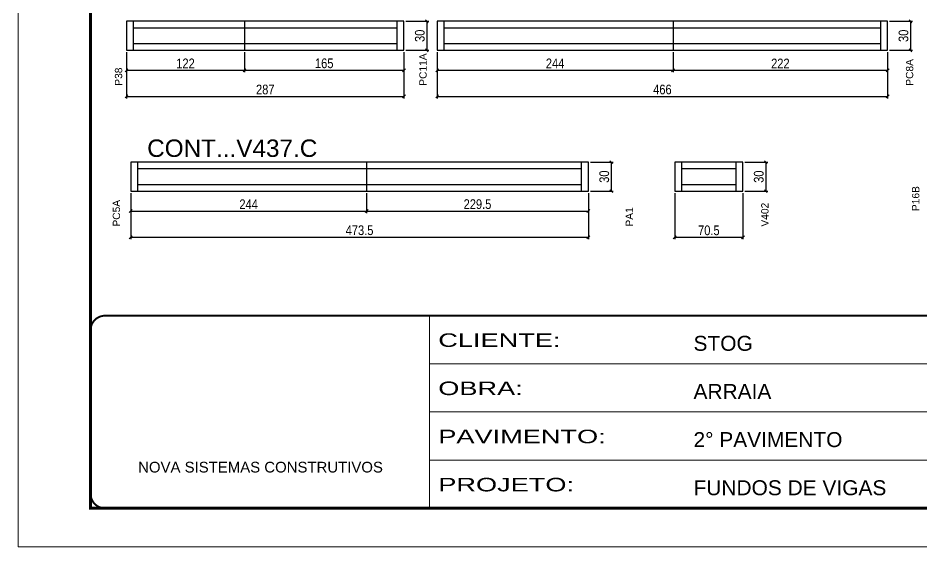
# Model space of a CAD drawing. Extents: x -3394 to 16474, y 3662 to 14397.
# Drawn here: x 7442 to 8377, y 11049 to 11597 of the extents above; entities that cross this region are included whole.
import ezdxf

# ---------------------------------------------------------------- set-up
doc = ezdxf.new("R2010")
doc.units = 0
doc.linetypes.add('CONTINUO', pattern=[0])
doc.linetypes.add('DASHED', pattern=[0.75, 0.5, -0.25])
doc.layers.get('0').update_dxf_attribs({"linetype": 'CONTINUOUS'})
doc.layers.get('Defpoints').update_dxf_attribs({"linetype": 'CONTINUOUS'})
for name, color, linetype in [('COTA', 241, 'CONTINUOUS'), ('NOMENCLATURA', 7, 'CONTINUOUS'), ('Painéis', 200, 'CONTINUOUS'), ('SARR_2.2x7', 40, 'CONTINUOUS')]:
    doc.layers.add(name, color=color, linetype=linetype)
doc.layers.add('Folhas', color=255, linetype='CONTINUOUS', lineweight=9)
doc.layers.add('SARRAFO DE PRESSAO', color=251, linetype='DASHED', lineweight=9)
doc.styles.add('ARIAL', font='arial.ttf')
doc.styles.add('COTA TECNICA', font='techl___.ttf', dxfattribs={"height": 10})
doc.styles.add('Tecnologia', font='')
doc.styles.get('Tecnologia').set_extended_font_data('Forgotten Futurist')
doc.dimstyles.new('PAINEL', dxfattribs={"dimtxt": 10, "dimasz": 3, "dimexe": 3, "dimexo": 3, "dimgap": 3, "dimtad": 1, "dimdec": 1, "dimzin": 12, "dimdsep": 46, "dimtxsty": 'COTA TECNICA', "dimblk1": 'OBLIQUE', "dimblk2": 'OBLIQUE', "dimsah": 1, "dimcen": 0.9, "dimclrd": 4, "dimclre": 4, "dimclrt": 240, "dimadec": 1, "dimazin": 3, "dimtfac": 1, "dimtdec": 1, "dimtmove": 0, "dimatfit": 3, "dimfxl": 1, "dimtolj": 1, "dimtzin": 12, "dimarcsym": 0})

# ---------------------------------------------------------------- blocks, each defined once
blk = doc.blocks.new('9999999999')
at = {"color": 30, "linetype": 'CONTINUO'}
for p, q in [((98564.56, 34230.21), (98564.56, 34429.45)), ((98564.56, 34379.64), (99583.98, 34379.64)), ((98564.56, 34329.83), (99487.98, 34329.83)), ((98564.56, 34280.02), (99487.98, 34280.02))]:
    blk.add_line(p, q, dxfattribs=at)
at = {"color": 30, "linetype": 'CONTINUO', "const_width": 2}
blk.add_lwpolyline([(99583.98, 34230.21), (99583.98, 34414.45, 0.414214), (99568.98, 34429.45), (98228.98, 34429.45, 0.414214), (98213.98, 34414.45), (98213.98, 34245.21, 0.414214), (98228.98, 34230.21), (99583.98, 34230.21)], format="xyb", dxfattribs=at)
at = {"layer": 'Folhas'}
blk.add_lwpolyline([(98138.98, 34190.21), (99623.98, 34190.21), (99623.98, 35240.21), (98138.98, 35240.21)], close=True, dxfattribs=at)
at = {"layer": 'Folhas', "color": 30, "const_width": 3}
blk.add_lwpolyline([(98213.98, 34230.21), (99583.98, 34230.21), (99583.98, 35200.21), (98213.98, 35200.21)], close=True, dxfattribs=at)
at = {"color": 7, "linetype": 'Continuous', "ltscale": 5, "style": 'ARIAL'}
for s, height, p in [('STOG', 15.483, (98837.68, 34393.13)), ('ARRAIA', 15.483, (98837.68, 34343.32)), ('2° PAVIMENTO', 15.4829, (98837.68, 34293.51)), ('NOVA SISTEMAS CONSTRUTIVOS', 11.0592, (98263.19, 34267.21)), ('FUNDOS DE VIGAS', 15.4829, (98837.68, 34243.7))]:
    blk.add_text(s, height=height, dxfattribs=at).set_placement(p)
at = {"layer": 'Folhas', "color": 7, "style": 'Tecnologia', "width": 1.5}
for s, p in [('CLIENTE:', (98573.65, 34397.17)), ('OBRA:', (98573.65, 34347.31)), ('PAVIMENTO:', (98573.65, 34297.5)), ('PROJETO:', (98573.65, 34247.69))]:
    blk.add_text(s, height=14, dxfattribs=at).set_placement(p)
blk = doc.blocks.new('_Oblique')
at = {"color": 0, "linetype": 'ByBlock', "lineweight": -2}
blk.add_line((-0.5, -0.5), (0.5, 0.5), dxfattribs=at)
blk = doc.blocks.new('*D243')
at = {"layer": 'COTA', "color": 4, "linetype": 'Continuous', "lineweight": -2, "transparency": 16777216}
for p, q in [((7554.4, 11561.27), (7554.4, 11540.65)), ((7676.4, 11561.27), (7676.4, 11540.65)), ((7554.4, 11542.65), (7676.4, 11542.65))]:
    blk.add_line(p, q, dxfattribs=at)
at = {"layer": 'Defpoints', "color": 0, "linetype": 'Continuous', "transparency": 16777216}
for p in [(7554.4, 11563.27), (7676.4, 11563.27), (7676.4, 11542.65)]:
    blk.add_point(p, dxfattribs=at)
at = {"layer": 'COTA', "color": 4, "linetype": 'Continuous', "lineweight": -2, "transparency": 16777216, "xscale": 3, "yscale": 3, "zscale": 3, "rotation": 180}
blk.add_blockref('_Oblique', (7554.4, 11542.65), dxfattribs=at)
at = {"layer": 'COTA', "color": 4, "linetype": 'Continuous', "lineweight": -2, "transparency": 16777216, "xscale": 3, "yscale": 3, "zscale": 3}
blk.add_blockref('_Oblique', (7676.4, 11542.65), dxfattribs=at)
at = {"layer": 'COTA', "color": 240, "linetype": 'Continuous', "transparency": 16777216, "insert": (7615.4, 11549.71), "char_height": 10, "attachment_point": 5, "style": 'COTA TECNICA'}
blk.add_mtext('\\A1;122', dxfattribs=at)
blk = doc.blocks.new('*D244')
at = {"layer": 'COTA', "color": 4, "linetype": 'Continuous', "lineweight": -2, "transparency": 16777216}
for p, q in [((7676.4, 11561.27), (7676.4, 11540.65)), ((7841.41, 11561.27), (7841.41, 11540.65)), ((7676.4, 11542.65), (7841.41, 11542.65))]:
    blk.add_line(p, q, dxfattribs=at)
at = {"layer": 'Defpoints', "color": 0, "linetype": 'Continuous', "transparency": 16777216}
for p in [(7676.4, 11563.27), (7841.41, 11563.27), (7841.41, 11542.65)]:
    blk.add_point(p, dxfattribs=at)
at = {"layer": 'COTA', "color": 4, "linetype": 'Continuous', "lineweight": -2, "transparency": 16777216, "xscale": 3, "yscale": 3, "zscale": 3, "rotation": 180}
blk.add_blockref('_Oblique', (7676.4, 11542.65), dxfattribs=at)
at = {"layer": 'COTA', "color": 4, "linetype": 'Continuous', "lineweight": -2, "transparency": 16777216, "xscale": 3, "yscale": 3, "zscale": 3}
blk.add_blockref('_Oblique', (7841.41, 11542.65), dxfattribs=at)
at = {"layer": 'COTA', "color": 240, "linetype": 'Continuous', "transparency": 16777216, "insert": (7758.9, 11549.76), "char_height": 10, "attachment_point": 5, "style": 'COTA TECNICA'}
blk.add_mtext('\\A1;165', dxfattribs=at)
blk = doc.blocks.new('*D245')
at = {"layer": 'COTA', "color": 4, "linetype": 'Continuous', "lineweight": -2, "transparency": 16777216}
for p, q in [((7554.4, 11561.27), (7554.4, 11513.56)), ((7841.41, 11561.27), (7841.41, 11513.56)), ((7554.4, 11515.56), (7841.41, 11515.56))]:
    blk.add_line(p, q, dxfattribs=at)
at = {"layer": 'Defpoints', "color": 0, "linetype": 'Continuous', "transparency": 16777216}
for p in [(7554.4, 11563.27), (7841.41, 11563.27), (7841.41, 11515.56)]:
    blk.add_point(p, dxfattribs=at)
at = {"layer": 'COTA', "color": 4, "linetype": 'Continuous', "lineweight": -2, "transparency": 16777216, "xscale": 3, "yscale": 3, "zscale": 3, "rotation": 180}
blk.add_blockref('_Oblique', (7554.4, 11515.56), dxfattribs=at)
at = {"layer": 'COTA', "color": 4, "linetype": 'Continuous', "lineweight": -2, "transparency": 16777216, "xscale": 3, "yscale": 3, "zscale": 3}
blk.add_blockref('_Oblique', (7841.41, 11515.56), dxfattribs=at)
at = {"layer": 'COTA', "color": 240, "linetype": 'Continuous', "transparency": 16777216, "insert": (7697.9, 11522.65), "char_height": 10, "attachment_point": 5, "style": 'COTA TECNICA'}
blk.add_mtext('\\A1;287', dxfattribs=at)
blk = doc.blocks.new('*D246')
at = {"layer": 'COTA', "color": 4, "linetype": 'Continuous', "lineweight": -2, "transparency": 16777216}
for p, q in [((7843.41, 11593.27), (7867.05, 11593.27)), ((7865.05, 11593.27), (7865.05, 11563.27)), ((7843.41, 11563.27), (7867.05, 11563.27))]:
    blk.add_line(p, q, dxfattribs=at)
at = {"layer": 'Defpoints', "color": 0, "linetype": 'Continuous', "transparency": 16777216}
for p in [(7841.41, 11593.27), (7841.41, 11563.27), (7865.05, 11563.27)]:
    blk.add_point(p, dxfattribs=at)
at = {"layer": 'COTA', "color": 4, "linetype": 'Continuous', "lineweight": -2, "transparency": 16777216, "xscale": 3, "yscale": 3, "zscale": 3}
for p, rotation in [((7865.05, 11593.27), 90), ((7865.05, 11563.27), 270)]:
    blk.add_blockref('_Oblique', p, dxfattribs=dict(at, rotation=rotation))
at = {"layer": 'COTA', "color": 240, "linetype": 'Continuous', "transparency": 16777216, "insert": (7857.83, 11578.27), "char_height": 10, "attachment_point": 5, "rotation": 90, "style": 'COTA TECNICA'}
blk.add_mtext('\\A1;30', dxfattribs=at)
blk = doc.blocks.new('*D239')
at = {"layer": 'COTA', "color": 4, "linetype": 'Continuous', "lineweight": -2, "transparency": 16777216}
for p, q in [((7875.73, 11561.27), (7875.73, 11540.65)), ((8119.73, 11561.27), (8119.73, 11540.65)), ((7875.73, 11542.65), (8119.73, 11542.65))]:
    blk.add_line(p, q, dxfattribs=at)
at = {"layer": 'Defpoints', "color": 0, "linetype": 'Continuous', "transparency": 16777216}
for p in [(7875.73, 11563.27), (8119.73, 11563.27), (8119.73, 11542.65)]:
    blk.add_point(p, dxfattribs=at)
at = {"layer": 'COTA', "color": 4, "linetype": 'Continuous', "lineweight": -2, "transparency": 16777216, "xscale": 3, "yscale": 3, "zscale": 3, "rotation": 180}
blk.add_blockref('_Oblique', (7875.73, 11542.65), dxfattribs=at)
at = {"layer": 'COTA', "color": 4, "linetype": 'Continuous', "lineweight": -2, "transparency": 16777216, "xscale": 3, "yscale": 3, "zscale": 3}
blk.add_blockref('_Oblique', (8119.73, 11542.65), dxfattribs=at)
at = {"layer": 'COTA', "color": 240, "linetype": 'Continuous', "transparency": 16777216, "insert": (7997.73, 11549.72), "char_height": 10, "attachment_point": 5, "style": 'COTA TECNICA'}
blk.add_mtext('\\A1;244', dxfattribs=at)
blk = doc.blocks.new('*D240')
at = {"layer": 'COTA', "color": 4, "linetype": 'Continuous', "lineweight": -2, "transparency": 16777216}
for p, q in [((8119.73, 11561.27), (8119.73, 11540.65)), ((8341.73, 11561.27), (8341.73, 11540.65)), ((8119.73, 11542.65), (8341.73, 11542.65))]:
    blk.add_line(p, q, dxfattribs=at)
at = {"layer": 'Defpoints', "color": 0, "linetype": 'Continuous', "transparency": 16777216}
for p in [(8119.73, 11563.27), (8341.73, 11563.27), (8341.73, 11542.65)]:
    blk.add_point(p, dxfattribs=at)
at = {"layer": 'COTA', "color": 4, "linetype": 'Continuous', "lineweight": -2, "transparency": 16777216, "xscale": 3, "yscale": 3, "zscale": 3, "rotation": 180}
blk.add_blockref('_Oblique', (8119.73, 11542.65), dxfattribs=at)
at = {"layer": 'COTA', "color": 4, "linetype": 'Continuous', "lineweight": -2, "transparency": 16777216, "xscale": 3, "yscale": 3, "zscale": 3}
blk.add_blockref('_Oblique', (8341.73, 11542.65), dxfattribs=at)
at = {"layer": 'COTA', "color": 240, "linetype": 'Continuous', "transparency": 16777216, "insert": (8230.73, 11549.65), "char_height": 10, "attachment_point": 5, "style": 'COTA TECNICA'}
blk.add_mtext('\\A1;222', dxfattribs=at)
blk = doc.blocks.new('*D241')
at = {"layer": 'COTA', "color": 4, "linetype": 'Continuous', "lineweight": -2, "transparency": 16777216}
for p, q in [((7875.73, 11561.27), (7875.73, 11513.56)), ((8341.73, 11561.27), (8341.73, 11513.56)), ((7875.73, 11515.56), (8341.73, 11515.56))]:
    blk.add_line(p, q, dxfattribs=at)
at = {"layer": 'Defpoints', "color": 0, "linetype": 'Continuous', "transparency": 16777216}
for p in [(7875.73, 11563.27), (8341.73, 11563.27), (8341.73, 11515.56)]:
    blk.add_point(p, dxfattribs=at)
at = {"layer": 'COTA', "color": 4, "linetype": 'Continuous', "lineweight": -2, "transparency": 16777216, "xscale": 3, "yscale": 3, "zscale": 3, "rotation": 180}
blk.add_blockref('_Oblique', (7875.73, 11515.56), dxfattribs=at)
at = {"layer": 'COTA', "color": 4, "linetype": 'Continuous', "lineweight": -2, "transparency": 16777216, "xscale": 3, "yscale": 3, "zscale": 3}
blk.add_blockref('_Oblique', (8341.73, 11515.56), dxfattribs=at)
at = {"layer": 'COTA', "color": 240, "linetype": 'Continuous', "transparency": 16777216, "insert": (8108.73, 11522.66), "char_height": 10, "attachment_point": 5, "style": 'COTA TECNICA'}
blk.add_mtext('\\A1;466', dxfattribs=at)
blk = doc.blocks.new('*D242')
at = {"layer": 'COTA', "color": 4, "linetype": 'Continuous', "lineweight": -2, "transparency": 16777216}
for p, q in [((8343.73, 11593.27), (8367.37, 11593.27)), ((8365.37, 11593.27), (8365.37, 11563.27)), ((8343.73, 11563.27), (8367.37, 11563.27))]:
    blk.add_line(p, q, dxfattribs=at)
at = {"layer": 'Defpoints', "color": 0, "linetype": 'Continuous', "transparency": 16777216}
for p in [(8341.73, 11593.27), (8341.73, 11563.27), (8365.37, 11563.27)]:
    blk.add_point(p, dxfattribs=at)
at = {"layer": 'COTA', "color": 4, "linetype": 'Continuous', "lineweight": -2, "transparency": 16777216, "xscale": 3, "yscale": 3, "zscale": 3}
for p, rotation in [((8365.37, 11593.27), 90), ((8365.37, 11563.27), 270)]:
    blk.add_blockref('_Oblique', p, dxfattribs=dict(at, rotation=rotation))
at = {"layer": 'COTA', "color": 240, "linetype": 'Continuous', "transparency": 16777216, "insert": (8358.15, 11578.27), "char_height": 10, "attachment_point": 5, "rotation": 90, "style": 'COTA TECNICA'}
blk.add_mtext('\\A1;30', dxfattribs=at)
blk = doc.blocks.new('*D247')
at = {"layer": 'COTA', "color": 4, "linetype": 'Continuous', "lineweight": -2, "transparency": 16777216}
for p, q in [((8121.52, 11415.53), (8121.52, 11367.82)), ((8192.03, 11415.53), (8192.03, 11367.82)), ((8121.52, 11369.82), (8192.03, 11369.82))]:
    blk.add_line(p, q, dxfattribs=at)
at = {"layer": 'Defpoints', "color": 0, "linetype": 'Continuous', "transparency": 16777216}
for p in [(8121.52, 11417.53), (8192.03, 11417.53), (8192.03, 11369.82)]:
    blk.add_point(p, dxfattribs=at)
at = {"layer": 'COTA', "color": 4, "linetype": 'Continuous', "lineweight": -2, "transparency": 16777216, "xscale": 3, "yscale": 3, "zscale": 3, "rotation": 180}
blk.add_blockref('_Oblique', (8121.52, 11369.82), dxfattribs=at)
at = {"layer": 'COTA', "color": 4, "linetype": 'Continuous', "lineweight": -2, "transparency": 16777216, "xscale": 3, "yscale": 3, "zscale": 3}
blk.add_blockref('_Oblique', (8192.03, 11369.82), dxfattribs=at)
at = {"layer": 'COTA', "color": 240, "linetype": 'Continuous', "transparency": 16777216, "insert": (8156.77, 11376.93), "char_height": 10, "attachment_point": 5, "style": 'COTA TECNICA'}
blk.add_mtext('\\A1;70.5', dxfattribs=at)
blk = doc.blocks.new('*D248')
at = {"layer": 'COTA', "color": 4, "linetype": 'Continuous', "lineweight": -2, "transparency": 16777216}
for p, q in [((8194.03, 11447.53), (8217.67, 11447.53)), ((8215.67, 11447.53), (8215.67, 11417.53)), ((8194.03, 11417.53), (8217.67, 11417.53))]:
    blk.add_line(p, q, dxfattribs=at)
at = {"layer": 'Defpoints', "color": 0, "linetype": 'Continuous', "transparency": 16777216}
for p in [(8192.03, 11447.53), (8192.03, 11417.53), (8215.67, 11417.53)]:
    blk.add_point(p, dxfattribs=at)
at = {"layer": 'COTA', "color": 4, "linetype": 'Continuous', "lineweight": -2, "transparency": 16777216, "xscale": 3, "yscale": 3, "zscale": 3}
for p, rotation in [((8215.67, 11447.53), 90), ((8215.67, 11417.53), 270)]:
    blk.add_blockref('_Oblique', p, dxfattribs=dict(at, rotation=rotation))
at = {"layer": 'COTA', "color": 240, "linetype": 'Continuous', "transparency": 16777216, "insert": (8208.45, 11432.53), "char_height": 10, "attachment_point": 5, "rotation": 90, "style": 'COTA TECNICA'}
blk.add_mtext('\\A1;30', dxfattribs=at)
blk = doc.blocks.new('*D253')
at = {"layer": 'COTA', "color": 4, "linetype": 'Continuous', "lineweight": -2, "transparency": 16777216}
for p, q in [((7558.69, 11415.53), (7558.69, 11394.91)), ((7802.69, 11415.53), (7802.69, 11394.91)), ((7558.69, 11396.91), (7802.69, 11396.91))]:
    blk.add_line(p, q, dxfattribs=at)
at = {"layer": 'Defpoints', "color": 0, "linetype": 'Continuous', "transparency": 16777216}
for p in [(7558.69, 11417.53), (7802.69, 11417.53), (7802.69, 11396.91)]:
    blk.add_point(p, dxfattribs=at)
at = {"layer": 'COTA', "color": 4, "linetype": 'Continuous', "lineweight": -2, "transparency": 16777216, "xscale": 3, "yscale": 3, "zscale": 3, "rotation": 180}
blk.add_blockref('_Oblique', (7558.69, 11396.91), dxfattribs=at)
at = {"layer": 'COTA', "color": 4, "linetype": 'Continuous', "lineweight": -2, "transparency": 16777216, "xscale": 3, "yscale": 3, "zscale": 3}
blk.add_blockref('_Oblique', (7802.69, 11396.91), dxfattribs=at)
at = {"layer": 'COTA', "color": 240, "linetype": 'Continuous', "transparency": 16777216, "insert": (7680.69, 11403.98), "char_height": 10, "attachment_point": 5, "style": 'COTA TECNICA'}
blk.add_mtext('\\A1;244', dxfattribs=at)
blk = doc.blocks.new('*D254')
at = {"layer": 'COTA', "color": 4, "linetype": 'Continuous', "lineweight": -2, "transparency": 16777216}
for p, q in [((7802.69, 11415.53), (7802.69, 11394.91)), ((8032.19, 11415.53), (8032.19, 11394.91)), ((7802.69, 11396.91), (8032.19, 11396.91))]:
    blk.add_line(p, q, dxfattribs=at)
at = {"layer": 'Defpoints', "color": 0, "linetype": 'Continuous', "transparency": 16777216}
for p in [(7802.69, 11417.53), (8032.19, 11417.53), (8032.19, 11396.91)]:
    blk.add_point(p, dxfattribs=at)
at = {"layer": 'COTA', "color": 4, "linetype": 'Continuous', "lineweight": -2, "transparency": 16777216, "xscale": 3, "yscale": 3, "zscale": 3, "rotation": 180}
blk.add_blockref('_Oblique', (7802.69, 11396.91), dxfattribs=at)
at = {"layer": 'COTA', "color": 4, "linetype": 'Continuous', "lineweight": -2, "transparency": 16777216, "xscale": 3, "yscale": 3, "zscale": 3}
blk.add_blockref('_Oblique', (8032.19, 11396.91), dxfattribs=at)
at = {"layer": 'COTA', "color": 240, "linetype": 'Continuous', "transparency": 16777216, "insert": (7917.44, 11404.05), "char_height": 10, "attachment_point": 5, "style": 'COTA TECNICA'}
blk.add_mtext('\\A1;229.5', dxfattribs=at)
blk = doc.blocks.new('*D255')
at = {"layer": 'COTA', "color": 4, "linetype": 'Continuous', "lineweight": -2, "transparency": 16777216}
for p, q in [((7558.69, 11415.53), (7558.69, 11367.82)), ((8032.19, 11415.53), (8032.19, 11367.82)), ((7558.69, 11369.82), (8032.19, 11369.82))]:
    blk.add_line(p, q, dxfattribs=at)
at = {"layer": 'Defpoints', "color": 0, "linetype": 'Continuous', "transparency": 16777216}
for p in [(7558.69, 11417.53), (8032.19, 11417.53), (8032.19, 11369.82)]:
    blk.add_point(p, dxfattribs=at)
at = {"layer": 'COTA', "color": 4, "linetype": 'Continuous', "lineweight": -2, "transparency": 16777216, "xscale": 3, "yscale": 3, "zscale": 3, "rotation": 180}
blk.add_blockref('_Oblique', (7558.69, 11369.82), dxfattribs=at)
at = {"layer": 'COTA', "color": 4, "linetype": 'Continuous', "lineweight": -2, "transparency": 16777216, "xscale": 3, "yscale": 3, "zscale": 3}
blk.add_blockref('_Oblique', (8032.19, 11369.82), dxfattribs=at)
at = {"layer": 'COTA', "color": 240, "linetype": 'Continuous', "transparency": 16777216, "insert": (7795.44, 11377.04), "char_height": 10, "attachment_point": 5, "style": 'COTA TECNICA'}
blk.add_mtext('\\A1;473.5', dxfattribs=at)
blk = doc.blocks.new('*D256')
at = {"layer": 'COTA', "color": 4, "linetype": 'Continuous', "lineweight": -2, "transparency": 16777216}
for p, q in [((8034.19, 11447.53), (8057.83, 11447.53)), ((8055.83, 11447.53), (8055.83, 11417.53)), ((8034.19, 11417.53), (8057.83, 11417.53))]:
    blk.add_line(p, q, dxfattribs=at)
at = {"layer": 'Defpoints', "color": 0, "linetype": 'Continuous', "transparency": 16777216}
for p in [(8032.19, 11447.53), (8032.19, 11417.53), (8055.83, 11417.53)]:
    blk.add_point(p, dxfattribs=at)
at = {"layer": 'COTA', "color": 4, "linetype": 'Continuous', "lineweight": -2, "transparency": 16777216, "xscale": 3, "yscale": 3, "zscale": 3}
for p, rotation in [((8055.83, 11447.53), 90), ((8055.83, 11417.53), 270)]:
    blk.add_blockref('_Oblique', p, dxfattribs=dict(at, rotation=rotation))
at = {"layer": 'COTA', "color": 240, "linetype": 'Continuous', "transparency": 16777216, "insert": (8048.61, 11432.53), "char_height": 10, "attachment_point": 5, "rotation": 90, "style": 'COTA TECNICA'}
blk.add_mtext('\\A1;30', dxfattribs=at)

msp = doc.modelspace()

# ---------------------------------------------------------------- linework, layer by layer
at = {"layer": 'Painéis', "linetype": 'Continuous'}
for p, q in [((7841.41, 11593.27), (7554.4, 11593.27)), ((7554.4, 11593.27), (7554.4, 11563.27)), ((7676.4, 11593.27), (7676.4, 11563.27)), ((7841.41, 11563.27), (7841.41, 11593.27)), ((8341.73, 11593.27), (7875.73, 11593.27)), ((7875.73, 11593.27), (7875.73, 11563.27)), ((8119.73, 11593.27), (8119.73, 11563.27)), ((8341.73, 11563.27), (8341.73, 11593.27)), ((7554.4, 11563.27), (7841.41, 11563.27)), ((7875.73, 11563.27), (8341.73, 11563.27)), ((8032.19, 11447.53), (7558.69, 11447.53)), ((7558.69, 11447.53), (7558.69, 11417.53)), ((7802.69, 11447.53), (7802.69, 11417.53)), ((8032.19, 11417.53), (8032.19, 11447.53)), ((8192.03, 11447.53), (8121.52, 11447.53)), ((8121.52, 11447.53), (8121.52, 11417.53)), ((8192.03, 11417.53), (8192.03, 11447.53)), ((7558.69, 11417.53), (8032.19, 11417.53)), ((8121.52, 11417.53), (8192.03, 11417.53))]:
    msp.add_line(p, q, dxfattribs=at)
at = {"layer": 'SARR_2.2x7', "ltscale": 25}
for p, q in [((7561.4, 11593.27), (7561.4, 11563.27)), ((7676.4, 11586.27), (7561.4, 11586.27)), ((7834.41, 11586.27), (7676.4, 11586.27)), ((7834.41, 11563.27), (7834.41, 11593.27)), ((7882.73, 11593.27), (7882.73, 11563.27)), ((8119.73, 11586.27), (7882.73, 11586.27)), ((8334.73, 11586.27), (8119.73, 11586.27)), ((8334.73, 11563.27), (8334.73, 11593.27)), ((7561.4, 11570.27), (7676.4, 11570.27)), ((7676.4, 11570.27), (7834.41, 11570.27)), ((7882.73, 11570.27), (8119.73, 11570.27)), ((8119.73, 11570.27), (8334.73, 11570.27)), ((7565.69, 11447.53), (7565.69, 11417.53)), ((8025.19, 11417.53), (8025.19, 11447.53)), ((8128.52, 11447.53), (8128.52, 11417.53)), ((8185.03, 11417.53), (8185.03, 11447.53)), ((7802.69, 11440.53), (7565.69, 11440.53)), ((8025.19, 11440.53), (7802.69, 11440.53)), ((8185.03, 11440.53), (8128.52, 11440.53)), ((7565.69, 11424.53), (7802.69, 11424.53)), ((7802.69, 11424.53), (8025.19, 11424.53)), ((8128.52, 11424.53), (8185.03, 11424.53))]:
    msp.add_line(p, q, dxfattribs=at)

# ---------------------------------------------------------------- block references
at = {"layer": 'SARRAFO DE PRESSAO', "color": 6, "linetype": 'ByBlock'}
msp.add_blockref('9999999999', (-90696.77, -23140.8), dxfattribs=at)

# ---------------------------------------------------------------- texts
at = {"layer": 'NOMENCLATURA', "linetype": 'Continuous', "style": 'ARIAL'}
for s, p in [('PC11A', (7864.83, 11526.6)), ('PC8A', (8368.2, 11526.6)), ('P38', (7549.9, 11526.6)), ('P16B', (8374.51, 11396.86)), ('PC5A', (7547.67, 11380.86)), ('PA1', (8078.32, 11380.86)), ('V402', (8218.5, 11380.86))]:
    msp.add_text(s, height=7.567, rotation=90, dxfattribs=at).set_placement(p)
msp.add_text('CONT...V437.C', height=18, dxfattribs=at).set_placement((7575.74, 11452.97))

# ---------------------------------------------------------------- dimensions: what is measured, and where the dimension line sits
at = {"layer": 'COTA', "linetype": 'Continuous'}
for base, p1, p2, picture, middle in [((7865.05, 11563.27), (7841.41, 11593.27), (7841.41, 11563.27), '*D246', (7857.83, 11578.27)), ((8365.37, 11563.27), (8341.73, 11593.27), (8341.73, 11563.27), '*D242', (8358.15, 11578.27)), ((8055.83, 11417.53), (8032.19, 11447.53), (8032.19, 11417.53), '*D256', (8048.61, 11432.53)), ((8215.67, 11417.53), (8192.03, 11447.53), (8192.03, 11417.53), '*D248', (8208.45, 11432.53))]:
    dim = msp.add_linear_dim(base=base, p1=p1, p2=p2, angle=90, dimstyle='PAINEL', override={"dimexe": 2, "dimexo": 2, "dimgap": 2, "dimadec": 8, "dimtix": 1, "dimatfit": 2, "dimldrblk": 'Oblique'}, dxfattribs=at)
    dim.commit()
    dim.dimension.update_dxf_attribs({"geometry": picture, "text_midpoint": middle})
for base, p1, p2, override, picture, middle in [((7676.4, 11542.65), (7554.4, 11563.27), (7676.4, 11563.27), {"dimexe": 2, "dimexo": 2, "dimgap": 2, "dimadec": 8, "dimtix": 1, "dimatfit": 2, "dimldrblk": 'Oblique'}, '*D243', (7615.4, 11549.71)), ((7841.41, 11515.56), (7554.4, 11563.27), (7841.41, 11563.27), {"dimexe": 2, "dimexo": 2, "dimgap": 2, "dimadec": 8, "dimtix": 1, "dimtmove": 1, "dimatfit": 2, "dimldrblk": 'Oblique'}, '*D245', (7697.9, 11522.65)), ((7841.41, 11542.65), (7676.4, 11563.27), (7841.41, 11563.27), {"dimexe": 2, "dimexo": 2, "dimgap": 2, "dimadec": 8, "dimtix": 1, "dimtmove": 1, "dimatfit": 2, "dimldrblk": 'Oblique'}, '*D244', (7758.9, 11549.76)), ((8119.73, 11542.65), (7875.73, 11563.27), (8119.73, 11563.27), {"dimexe": 2, "dimexo": 2, "dimgap": 2, "dimadec": 8, "dimtix": 1, "dimatfit": 2, "dimldrblk": 'Oblique'}, '*D239', (7997.73, 11549.72)), ((8341.73, 11515.56), (7875.73, 11563.27), (8341.73, 11563.27), {"dimexe": 2, "dimexo": 2, "dimgap": 2, "dimadec": 8, "dimtix": 1, "dimtmove": 1, "dimatfit": 2, "dimldrblk": 'Oblique'}, '*D241', (8108.73, 11522.66)), ((8341.73, 11542.65), (8119.73, 11563.27), (8341.73, 11563.27), {"dimexe": 2, "dimexo": 2, "dimgap": 2, "dimadec": 8, "dimtix": 1, "dimtmove": 1, "dimatfit": 2, "dimldrblk": 'Oblique'}, '*D240', (8230.73, 11549.65)), ((7802.69, 11396.91), (7558.69, 11417.53), (7802.69, 11417.53), {"dimexe": 2, "dimexo": 2, "dimgap": 2, "dimadec": 8, "dimtix": 1, "dimatfit": 2, "dimldrblk": 'Oblique'}, '*D253', (7680.69, 11403.98)), ((8032.19, 11369.82), (7558.69, 11417.53), (8032.19, 11417.53), {"dimexe": 2, "dimexo": 2, "dimgap": 2, "dimadec": 8, "dimtix": 1, "dimtmove": 1, "dimatfit": 2, "dimldrblk": 'Oblique'}, '*D255', (7795.44, 11377.04)), ((8032.19, 11396.91), (7802.69, 11417.53), (8032.19, 11417.53), {"dimexe": 2, "dimexo": 2, "dimgap": 2, "dimadec": 8, "dimtix": 1, "dimtmove": 1, "dimatfit": 2, "dimldrblk": 'Oblique'}, '*D254', (7917.44, 11404.05)), ((8192.03, 11369.82), (8121.52, 11417.53), (8192.03, 11417.53), {"dimexe": 2, "dimexo": 2, "dimgap": 2, "dimadec": 8, "dimtix": 1, "dimtmove": 1, "dimatfit": 2, "dimldrblk": 'Oblique'}, '*D247', (8156.77, 11376.93))]:
    dim = msp.add_linear_dim(base=base, p1=p1, p2=p2, dimstyle='PAINEL', override=override, dxfattribs=at)
    dim.commit()
    dim.dimension.update_dxf_attribs({"geometry": picture, "text_midpoint": middle})

doc.saveas('drawing.dxf')
